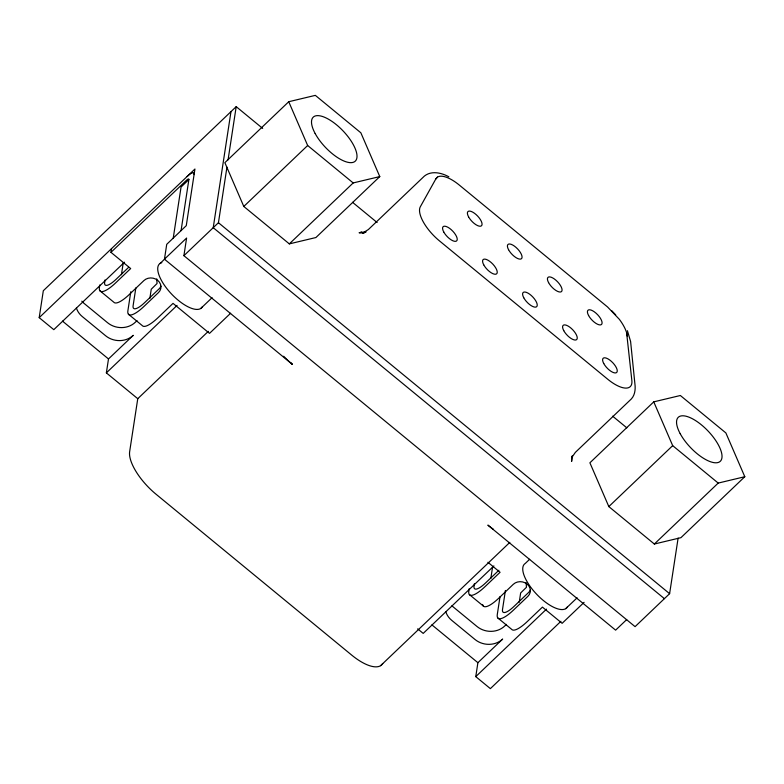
<?xml version="1.0" encoding="UTF-8"?>
<svg xmlns="http://www.w3.org/2000/svg" width="784" height="784" viewBox="0 0 784 784"><rect width="100%" height="100%" fill="white"/><g stroke="black" fill="none" stroke-linecap="round" stroke-linejoin="round"><path stroke-width="1.18" d="M571.683 457.278L571.624 461.394L572.467 455.612L571.752 457.582L575.368 452.368L631.414 398.88C634.53 395.469 635.383 390.589 635.128 386.11L630.601 341.471L627.416 330.721M124.509 262.189L53.802 329.662L39.2 317.657L43.316 290.727L236.2 106.653L262.689 128.429M99.784 284.945L99.431 287.267A27.469 7.37 -50.6 0 0 115.689 282.857L130.673 268.549L110.965 252.34L111.534 248.626M104.997 279.966L104.644 282.289A19.62 5.263 -50.6 0 0 116.257 279.143L128.596 267.364M382.71 663.499A39.249 15.553 46.3 0 1 351.673 655.081L156.016 494.204A39.249 15.553 46.3 0 1 129.654 451.623L137.759 398.693L106.359 372.88L108.496 358.954L133.26 335.327A19.62 17.228 8.7 0 1 105.624 335.758L82.261 316.55A19.62 17.228 8.7 0 1 76.401 307.955M121.412 274.733L123.225 262.875M130.801 291.717L127.9 310.68A27.469 7.37 -50.6 0 0 144.158 306.26L158.495 292.579A9.81 8.614 8.7 0 0 157.711 280.358A9.81 8.614 8.7 0 0 143.893 280.574L129.556 294.255A27.469 7.37 -50.6 0 1 113.847 302.232L99.98 290.825M135.838 287.924L133.113 305.701A19.62 5.263 -50.6 0 0 144.726 302.546L159.064 288.865A9.81 8.614 8.7 0 0 160.945 286.16M149.832 298.508L151.253 289.208L157.055 283.524L156.731 278.869M290.541 362.482L292.207 364.227L164.454 259.181L166.727 244.324L186.269 225.665L194.942 169.021L39.2 317.657M173.244 238.101L181.055 187.033L188.875 179.575L181.065 230.643M678.121 538.079L669.614 593.684L635.079 626.651L183.907 255.672L186.602 238.032L164.454 259.181M230.986 111.622L213.228 227.693L664.401 598.662M183.907 255.672L218.442 222.715L226.958 167.1M228.066 159.848L236.2 106.653M469.185 588.686L468.832 591.009A27.469 7.37 -50.6 0 0 485.09 586.599L500.074 572.291L487.913 562.285M474.398 583.708L474.046 586.03A19.62 5.263 -50.6 0 0 485.659 582.884L498.879 570.262M560.932 621.291L490.372 688.636L475.77 676.631L477.897 662.696L502.662 639.068A19.62 17.228 8.7 0 1 475.026 639.499L451.662 620.291A19.62 17.228 8.7 0 1 445.802 611.696M490.823 578.474L492.636 566.616M500.025 596.644L497.301 614.421A27.469 7.37 -50.6 0 0 513.559 610.011L527.897 596.33A9.81 8.614 8.7 0 0 527.113 584.1A9.81 8.614 8.7 0 0 513.295 584.315L498.957 598.006A27.469 7.37 -50.6 0 1 482.65 604.493M505.415 590.479L502.515 609.442A19.62 5.263 -50.6 0 0 514.128 606.297L528.465 592.616A9.81 8.614 8.7 0 0 530.347 589.901M519.233 602.249L520.654 592.959L526.456 587.275L526.133 582.61M435.914 178.791L420.332 206.751A29.429 11.672 46.3 0 0 439.403 240.835L607.796 379.289A29.429 11.672 46.3 0 0 631.865 380.681L626.602 332.622A29.429 11.672 46.3 0 0 619.38 319.353L607.551 306.965L459.248 185.024A29.429 11.672 46.3 0 0 437.482 177.115L435.914 178.791L437.482 177.115M160.24 263.316L164.611 259.141M529.631 559.286L525.26 563.461A30.419 12.054 46.3 0 0 537.118 594.752A30.419 12.054 46.3 0 0 567.342 606.983M110.965 252.34L186.553 180.202A3.92 1.049 -50.6 0 1 188.875 179.575M288.737 101.724L224.871 162.67L243.795 206.457L289.325 243.883L315.913 237.532L379.779 176.586L360.856 132.8L315.335 95.364L288.737 101.724L307.661 145.51L353.182 182.937L379.779 176.586M243.795 206.457L307.661 145.51M137.014 320.636L135.25 322.322A19.62 17.228 8.7 0 1 107.614 322.753L84.251 303.545A19.62 17.228 8.7 0 1 81.81 301.154M106.359 372.88L177.066 305.407M289.325 243.883L353.182 182.937M137.759 398.693L208.319 331.348M230.614 313.247L209.514 333.376L173.019 303.369L158.025 317.667A27.469 7.37 -50.6 0 1 142.325 325.644L128.449 314.237M653.758 401.859L589.901 462.805L608.825 506.591L654.346 544.027L680.943 537.667L744.8 476.721L725.876 432.935L680.355 395.508L653.758 401.859L672.682 445.645L718.203 483.081L744.8 476.721M380.612 665.675L509.806 542.401M493.91 565.93L423.203 633.403L417.666 628.856M608.825 506.591L672.682 445.645M506.425 624.378L504.651 626.073A19.62 17.228 8.7 0 1 477.015 626.504L453.652 607.296A19.62 17.228 8.7 0 1 451.976 605.738M475.77 676.631L546.477 609.148M584.1 602.347L562.128 623.319L542.42 607.11L527.436 621.408A27.469 7.37 -50.6 0 1 511.727 629.385L497.85 617.988M654.346 544.027L718.203 483.081M626.7 619.576L615.616 630.15L487.864 525.104A39.249 15.553 46.3 0 0 493.391 529.278M200.704 308.524L212.082 297.685M565.725 608.658L577.102 597.82M363.874 233.005L360.787 232.133L363.972 232.926L359.101 232.75L366.069 231.907L362.737 233.044L368.372 229.536L424.418 176.057C431.504 170.383 441.608 172.774 448.86 176.812M352.545 202.311L377.133 222.529M612.647 416.186L626.837 427.848M218.442 222.715L669.614 593.684M469.381 594.576L483.248 605.973M62.504 321.136L108.496 358.954M431.906 624.877L477.897 662.696M611.618 310.582L615.705 314.854M626.602 332.622L627.357 336.209M187.121 176.488A11.77 3.156 -50.6 0 1 194.089 174.597M292.207 364.227A39.249 15.553 46.3 0 1 283.641 356.24M202.321 306.838A30.419 12.054 46.3 0 1 170.696 293.118A30.419 12.054 46.3 0 1 161.818 262.65M680.179 433.65A30.419 12.054 46.3 0 0 719.506 461.894A30.419 12.054 46.3 0 0 698.152 422.341A30.419 12.054 46.3 0 0 680.179 433.65M315.148 133.505A30.419 12.054 46.3 0 0 354.486 161.749A30.419 12.054 46.3 0 0 333.131 122.196A30.419 12.054 46.3 0 0 315.148 133.505M468.567 216.845A9.81 3.891 46.3 0 0 481.258 225.949A9.81 3.891 46.3 0 0 474.369 213.189A9.81 3.891 46.3 0 0 468.567 216.845M508.571 249.733A9.81 3.891 46.3 0 0 521.262 258.847A9.81 3.891 46.3 0 0 514.373 246.088A9.81 3.891 46.3 0 0 508.571 249.733M548.584 282.632A9.81 3.891 46.3 0 0 561.266 291.746A9.81 3.891 46.3 0 0 554.376 278.986A9.81 3.891 46.3 0 0 548.584 282.632M588.588 315.531A9.81 3.891 46.3 0 0 601.279 324.635A9.81 3.891 46.3 0 0 594.39 311.875A9.81 3.891 46.3 0 0 588.588 315.531M443.734 231.966A9.81 3.891 46.3 0 0 456.425 241.07A9.81 3.891 46.3 0 0 449.536 228.311A9.81 3.891 46.3 0 0 443.734 231.966M483.738 264.855A9.81 3.891 46.3 0 0 496.429 273.969A9.81 3.891 46.3 0 0 489.539 261.209A9.81 3.891 46.3 0 0 483.738 264.855M523.751 297.753A9.81 3.891 46.3 0 0 536.432 306.867A9.81 3.891 46.3 0 0 529.543 294.108A9.81 3.891 46.3 0 0 523.751 297.753M563.755 330.652A9.81 3.891 46.3 0 0 576.446 339.756A9.81 3.891 46.3 0 0 569.556 326.997A9.81 3.891 46.3 0 0 563.755 330.652M603.758 363.541A9.81 3.891 46.3 0 0 616.449 372.655A9.81 3.891 46.3 0 0 609.56 359.895A9.81 3.891 46.3 0 0 603.758 363.541"/></g></svg>
